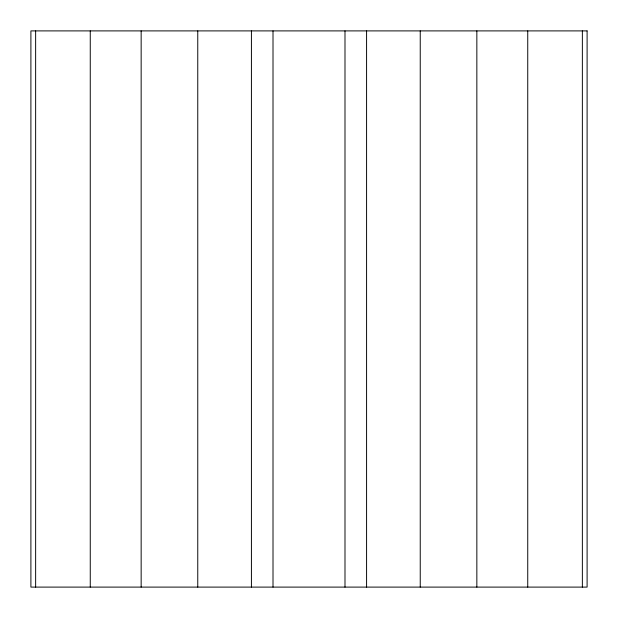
<?xml version="1.0" encoding="UTF-8"?>
<svg xmlns="http://www.w3.org/2000/svg" width="618" height="618" viewBox="0 0 618 618"><rect width="100%" height="100%" fill="white"/><g stroke="black" fill="none" stroke-linecap="round" stroke-linejoin="round"><path stroke-width="0.93" d="M582.365 30.9L582.365 587.1M527.741 30.9L527.741 587.1M476.849 30.9L476.849 587.1M420.24 30.9L420.24 587.1M366.582 30.9L366.582 587.1M344.991 30.9L344.991 587.1M273.009 30.9L273.009 587.1M251.418 30.9L251.418 587.1M197.76 30.9L197.76 587.1M141.151 30.9L141.151 587.1M90.259 30.9L90.259 587.1M35.635 30.9L35.635 587.1M587.1 30.9L30.9 30.9L30.9 587.1L587.1 587.1L587.1 30.9"/></g></svg>
